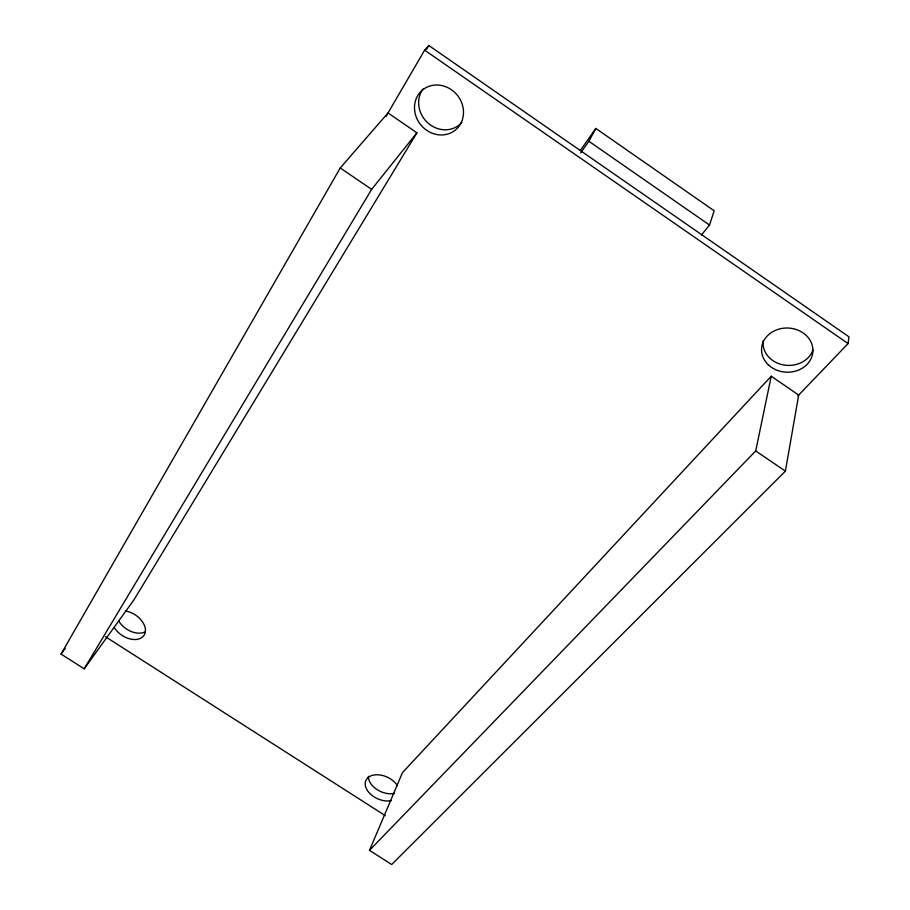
<?xml version="1.0" encoding="UTF-8"?>
<svg xmlns="http://www.w3.org/2000/svg" width="910" height="910" viewBox="0 0 910 910"><rect width="100%" height="100%" fill="white"/><g stroke="black" fill="none" stroke-linecap="round" stroke-linejoin="round"><path stroke-width="1.36" d="M797.888 395.884L848.086 343.571L848.962 336.825L428.826 45.5L424.64 50.164L385.874 116.639M785.398 471.141L798.673 395.065L771.236 376.217L402.47 772.613L369.483 850.361L391.698 864.5L785.398 471.141L755.721 450.939L771.236 376.217M701.519 234.905L709.516 225.043L714.191 210.79L595.822 128.446L580.489 150.23M580.705 152.857L588.872 141.266L595.822 128.446M61.038 654.074L340.238 167.975L388.013 112.954L416.916 132.815L133.906 599.906L84.186 668.804L61.038 654.074L65.292 648.386M426.676 49.185L428.826 45.5M84.186 668.804L371.644 189.36L416.916 132.815M369.483 850.361L755.721 450.939M105.48 636.727L385.351 815.678M340.238 167.975L371.644 189.36M588.872 141.266L709.516 225.043M424.64 50.164L848.086 343.571M125.523 611.019A18.393 12.205 33.6 0 1 144.69 626.171A18.393 12.205 33.6 0 1 135.374 639.537A18.393 12.205 33.6 0 1 114.159 627.308M391.505 800.584A18.007 11.841 24.6 0 1 367.617 790.801A18.007 11.841 24.6 0 1 373.93 775.013A18.007 11.841 24.6 0 1 397.442 785.705M144.77 632.04A18.291 12.194 33.6 0 1 118.721 620.995M394.565 793.361A17.916 11.841 24.5 0 1 377.002 789.55A17.916 11.841 24.5 0 1 368.402 776.31M812.937 350.088A25.503 21.988 2.2 0 1 783.305 364.899A25.503 21.988 2.2 0 1 763.24 340.579M461.87 122.338A25.719 23.41 51.2 0 1 428.326 123.339A25.719 23.41 51.2 0 1 423.036 88.941M768.472 364.978A25.685 22.09 2.6 0 0 811.8 356.834A25.685 22.09 2.6 0 0 781.451 328.51A25.685 22.09 2.6 0 0 768.472 364.978M414.619 110.235A25.912 23.523 50.7 0 0 453.408 131.484A25.912 23.523 50.7 0 0 448.971 88.225A25.912 23.523 50.7 0 0 414.619 110.235"/></g></svg>
